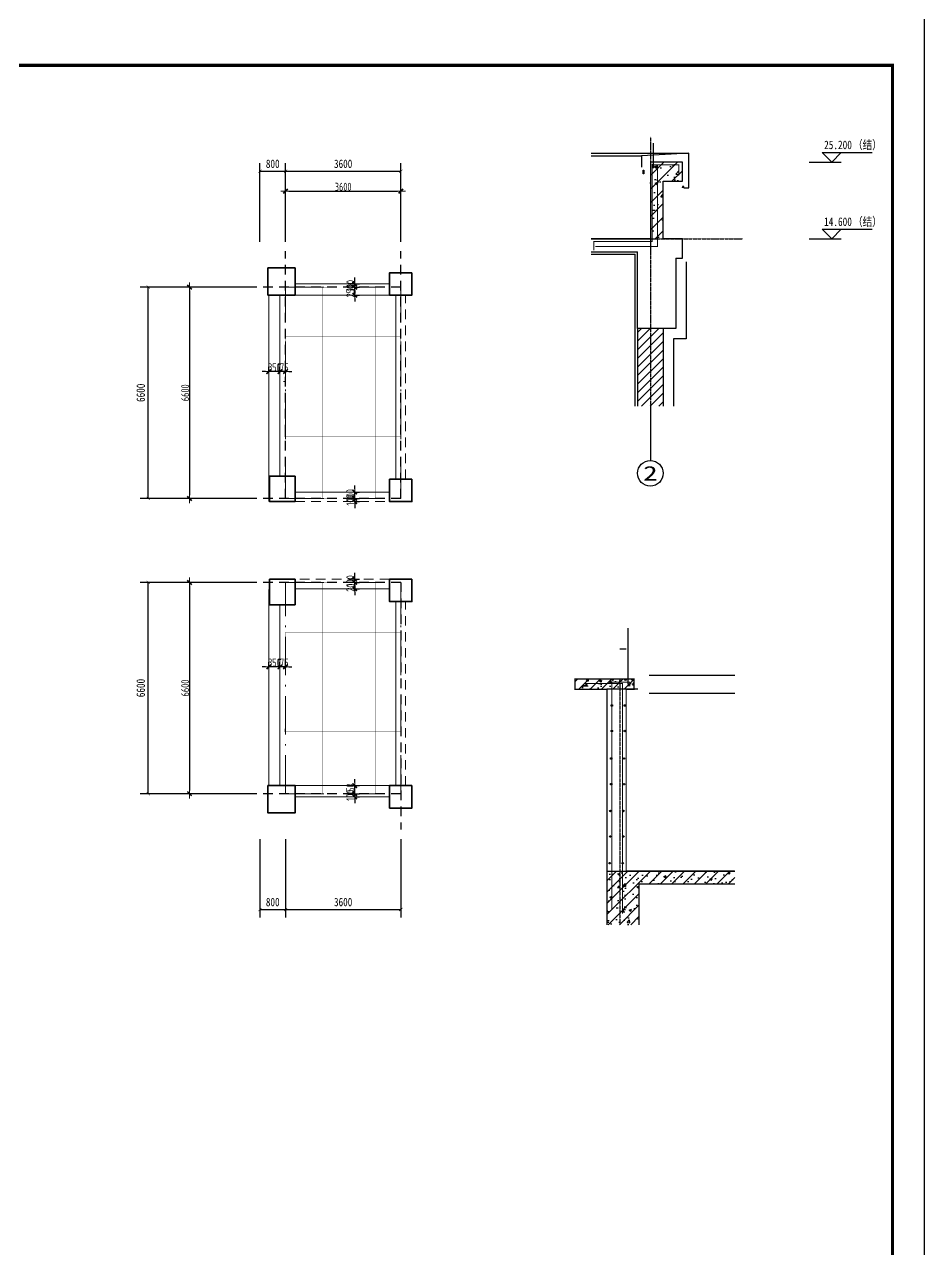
# Model space of a CAD drawing. Header units: millimetres. Extents: x 539196 to 807275, y 431843 to 1156631.
# Drawn here: x 634689 to 662803, y 476450 to 514718 of the extents above; entities that cross this region are included whole.
import ezdxf
from ezdxf.enums import TextEntityAlignment as Align

# ---------------------------------------------------------------- set-up
doc = ezdxf.new("R2010")
doc.units = ezdxf.units.MM
doc.header["$MEASUREMENT"] = 0
for name, pattern in [('DOTE', [2.42, 2, -0.2, 0.02, -0.2]), ('点划线', [1850, 1200, -300, 50, -300]), ('虚线', [500, 300, -200])]:
    doc.linetypes.add(name, pattern=pattern)
for name, color, linetype in [('AXIS', 3, 'Continuous'), ('AXIS_TEXT', 7, 'Continuous'), ('COLUMN', 6, 'Continuous'), ('DIM_ELEV', 3, 'Continuous'), ('DIM_LEAD', 3, 'Continuous'), ('DOTE', 1, 'DOTE'), ('LINE_LOOK(看线)', 215, 'Continuous'), ('lkx', 5, 'Continuous'), ('PUB_DIM', 3, 'Continuous'), ('PUB_HATCH(详图填充)', 251, 'Continuous'), ('PUB_TITLE', 4, 'Continuous'), ('WALL', 2, 'Continuous'), ('剖面填充', 9, 'Continuous'), ('大样粉刷线', 43, 'Continuous')]:
    doc.layers.add(name, color=color, linetype=linetype)
for name, color, linetype, lineweight in [('尺寸标注-梁', 3, 'Continuous', 18), ('板洞边线', 253, 'Continuous', 18), ('砼柱', 2, 'Continuous', 35), ('砼梁', 4, 'Continuous', 18), ('轴线', 9, '点划线', 18), ('轴线标注', 3, 'Continuous', 18)]:
    doc.layers.add(name, color=color, linetype=linetype, lineweight=lineweight)
doc.styles.add('-宋体', font='', dxfattribs={"width": 0.8})
doc.styles.add('COMPLEX', font='COMPLEX')
doc.styles.add('HT_T3', font='simhei.ttf', dxfattribs={"width": 0.8})
doc.styles.add('样式 1_yjk_yjk_yjk_yjk_yjk_yjk', font='yjkeng.shx', dxfattribs={"width": 0.7, "bigfont": 'yjkchn.shx'})
doc.styles.get('-宋体').set_extended_font_data('SimSun')
doc.dimstyles.new('_TCH_ARCH&&100', dxfattribs={"dimtxt": 262.869198, "dimasz": 100, "dimexe": 250, "dimexo": 300, "dimgap": 100, "dimtad": 1, "dimdec": 0, "dimzin": 0, "dimdsep": 46, "dimtxsty": 'HT_T3', "dimblk": 'ARCHTICK', "dimcen": 0.09, "dimclrt": 7, "dimazin": 2, "dimtfac": 1, "dimtdec": 0, "dimtix": 1, "dimtmove": 2, "dimatfit": 3, "dimfxl": 0, "dimtolj": 1, "dimtzin": 0, "dimarcsym": 0})
doc.dimstyles.new('盈建科结构_yjk_yjk_yjk_yjk_yjk_yjk', dxfattribs={"dimscale": 100, "dimtxt": 2.5, "dimasz": 1, "dimexe": 1.5, "dimexo": 0.625, "dimgap": 0.1, "dimtad": 1, "dimdec": 0, "dimrnd": 1, "dimzin": 0, "dimdsep": 46, "dimtxsty": '样式 1_yjk_yjk_yjk_yjk_yjk_yjk', "dimblk": '_yjkbk', "dimblk1": 'ARCHTICK', "dimblk2": 'ARCHTICK', "dimcen": 0.09, "dimadec": 0, "dimazin": 0, "dimtfac": 1, "dimtdec": 4, "dimtix": 1, "dimtmove": 2, "dimatfit": 3, "dimfxl": 0, "dimtolj": 1, "dimtzin": 0, "dimarcsym": 0})

# ---------------------------------------------------------------- blocks, each defined once
blk = doc.blocks.new('_yjkbk')
blk.add_line((-1, 0), (1.5, 0))
blk.add_lwpolyline([(-0.7, -0.7, 0.5, 0.5, 0), (0.7, 0.7, 0.5, 0.5, 0)], format="xyseb")
blk = doc.blocks.new('*D2623')
at = {"layer": 'Defpoints', "color": 0}
for p in [(645003, 506513), (645004, 506513), (645003, 506263)]:
    blk.add_point(p, dxfattribs=at)
at = {"layer": '尺寸标注-梁', "color": 0, "lineweight": -2}
for p, q in [((645004, 506613), (645004, 506713)), ((645003, 506513), (645154, 506513)), ((645004, 506263), (645004, 506513)), ((645003, 506263), (645154, 506263)), ((645004, 506163), (645004, 506063))]:
    blk.add_line(p, q, dxfattribs=at)
at = {"layer": '尺寸标注-梁', "color": 0, "lineweight": -2, "xscale": 100, "yscale": 100, "zscale": 100}
for p, rotation in [((645004, 506513), 270), ((645004, 506263), 90)]:
    blk.add_blockref('_yjkbk', p, dxfattribs=dict(at, rotation=rotation))
at = {"layer": '尺寸标注-梁', "color": 0, "insert": (644869, 506388), "char_height": 250, "attachment_point": 5, "rotation": 90, "style": '样式 1_yjk_yjk_yjk_yjk_yjk_yjk'}
blk.add_mtext('\\A1;250', dxfattribs=at)
blk = doc.blocks.new('_ARCHTICK')
at = {"color": 0, "linetype": 'ByBlock', "const_width": 0.15}
blk.add_lwpolyline([(-0.5, -0.5), (0.5, 0.5)], dxfattribs=at)
blk = doc.blocks.new('*D2624')
at = {"layer": 'Defpoints', "color": 0}
for p in [(645003, 506613), (645003, 506513), (645004, 506613)]:
    blk.add_point(p, dxfattribs=at)
at = {"layer": '尺寸标注-梁', "color": 0, "lineweight": -2}
for p, q in [((645004, 506713), (645004, 506813)), ((645003, 506613), (645154, 506613)), ((645003, 506513), (645154, 506513)), ((645004, 506513), (645004, 506613)), ((645004, 506413), (645004, 506313))]:
    blk.add_line(p, q, dxfattribs=at)
at = {"layer": '尺寸标注-梁', "color": 0, "lineweight": -2, "xscale": 100, "yscale": 100, "zscale": 100}
for p, rotation in [((645004, 506613), 270), ((645004, 506513), 90)]:
    blk.add_blockref('_yjkbk', p, dxfattribs=dict(at, rotation=rotation))
at = {"layer": '尺寸标注-梁', "color": 0, "insert": (644869, 506563), "char_height": 250, "attachment_point": 5, "rotation": 90, "style": '样式 1_yjk_yjk_yjk_yjk_yjk_yjk'}
blk.add_mtext('\\A1;100', dxfattribs=at)
blk = doc.blocks.new('*D2625')
at = {"layer": 'Defpoints', "color": 0}
for p in [(642668, 503874), (642668, 503873), (642843, 503873)]:
    blk.add_point(p, dxfattribs=at)
at = {"layer": '尺寸标注-梁', "color": 0, "lineweight": -2}
for p, q in [((642668, 503873), (642668, 504024)), ((642843, 503873), (642843, 504024)), ((642568, 503874), (642468, 503874)), ((642843, 503874), (642668, 503874)), ((642943, 503874), (643043, 503874))]:
    blk.add_line(p, q, dxfattribs=at)
at = {"layer": '尺寸标注-梁', "color": 0, "lineweight": -2, "xscale": 100, "yscale": 100, "zscale": 100}
blk.add_blockref('_yjkbk', (642668, 503874), dxfattribs=at)
at = {"layer": '尺寸标注-梁', "color": 0, "lineweight": -2, "xscale": 100, "yscale": 100, "zscale": 100, "rotation": 180}
blk.add_blockref('_yjkbk', (642843, 503874), dxfattribs=at)
at = {"layer": '尺寸标注-梁', "color": 0, "insert": (642755, 504009), "char_height": 250, "attachment_point": 5, "style": '样式 1_yjk_yjk_yjk_yjk_yjk_yjk'}
blk.add_mtext('\\A1;175', dxfattribs=at)
blk = doc.blocks.new('*D2626')
at = {"layer": 'Defpoints', "color": 0}
for p in [(642318, 503874), (642318, 503873), (642668, 503873)]:
    blk.add_point(p, dxfattribs=at)
at = {"layer": '尺寸标注-梁', "color": 0, "lineweight": -2}
for p, q in [((642318, 503873), (642318, 504024)), ((642668, 503873), (642668, 504024)), ((642218, 503874), (642118, 503874)), ((642668, 503874), (642318, 503874)), ((642768, 503874), (642868, 503874))]:
    blk.add_line(p, q, dxfattribs=at)
at = {"layer": '尺寸标注-梁', "color": 0, "lineweight": -2, "xscale": 100, "yscale": 100, "zscale": 100}
blk.add_blockref('_yjkbk', (642318, 503874), dxfattribs=at)
at = {"layer": '尺寸标注-梁', "color": 0, "lineweight": -2, "xscale": 100, "yscale": 100, "zscale": 100, "rotation": 180}
blk.add_blockref('_yjkbk', (642668, 503874), dxfattribs=at)
at = {"layer": '尺寸标注-梁', "color": 0, "insert": (642493, 504009), "char_height": 250, "attachment_point": 5, "style": '样式 1_yjk_yjk_yjk_yjk_yjk_yjk'}
blk.add_mtext('\\A1;350', dxfattribs=at)
blk = doc.blocks.new('*D2627')
at = {"layer": 'Defpoints', "color": 0}
for p in [(645003, 499913), (645003, 499813), (645004, 499913)]:
    blk.add_point(p, dxfattribs=at)
at = {"layer": '尺寸标注-梁', "color": 0, "lineweight": -2}
for p, q in [((645003, 499913), (645154, 499913)), ((645003, 499813), (645154, 499813)), ((645004, 500013), (645004, 500113)), ((645004, 499813), (645004, 499913)), ((645004, 499713), (645004, 499613))]:
    blk.add_line(p, q, dxfattribs=at)
at = {"layer": '尺寸标注-梁', "color": 0, "lineweight": -2, "xscale": 100, "yscale": 100, "zscale": 100}
for p, rotation in [((645004, 499913), 270), ((645004, 499813), 90)]:
    blk.add_blockref('_yjkbk', p, dxfattribs=dict(at, rotation=rotation))
at = {"layer": '尺寸标注-梁', "color": 0, "insert": (644869, 499863), "char_height": 250, "attachment_point": 5, "rotation": 90, "style": '样式 1_yjk_yjk_yjk_yjk_yjk_yjk'}
blk.add_mtext('\\A1;100', dxfattribs=at)
blk = doc.blocks.new('*D2628')
at = {"layer": 'Defpoints', "color": 0}
for p in [(645003, 500113), (645003, 499913), (645004, 500113)]:
    blk.add_point(p, dxfattribs=at)
at = {"layer": '尺寸标注-梁', "color": 0, "lineweight": -2}
for p, q in [((645004, 500213), (645004, 500313)), ((645003, 500113), (645154, 500113)), ((645003, 499913), (645154, 499913)), ((645004, 499913), (645004, 500113)), ((645004, 499813), (645004, 499713))]:
    blk.add_line(p, q, dxfattribs=at)
at = {"layer": '尺寸标注-梁', "color": 0, "lineweight": -2, "xscale": 100, "yscale": 100, "zscale": 100}
for p, rotation in [((645004, 500113), 270), ((645004, 499913), 90)]:
    blk.add_blockref('_yjkbk', p, dxfattribs=dict(at, rotation=rotation))
at = {"layer": '尺寸标注-梁', "color": 0, "insert": (644869, 500013), "char_height": 250, "attachment_point": 5, "rotation": 90, "style": '样式 1_yjk_yjk_yjk_yjk_yjk_yjk'}
blk.add_mtext('\\A1;200', dxfattribs=at)
blk = doc.blocks.new('*D2629')
at = {"layer": 'Defpoints', "color": 0}
for p in [(642668, 494651), (642668, 494650), (642843, 494650)]:
    blk.add_point(p, dxfattribs=at)
at = {"layer": '尺寸标注-梁', "color": 0, "lineweight": -2}
for p, q in [((642568, 494651), (642468, 494651)), ((642668, 494650), (642668, 494801)), ((642843, 494651), (642668, 494651)), ((642843, 494650), (642843, 494801)), ((642943, 494651), (643043, 494651))]:
    blk.add_line(p, q, dxfattribs=at)
at = {"layer": '尺寸标注-梁', "color": 0, "lineweight": -2, "xscale": 100, "yscale": 100, "zscale": 100}
blk.add_blockref('_yjkbk', (642668, 494651), dxfattribs=at)
at = {"layer": '尺寸标注-梁', "color": 0, "lineweight": -2, "xscale": 100, "yscale": 100, "zscale": 100, "rotation": 180}
blk.add_blockref('_yjkbk', (642843, 494651), dxfattribs=at)
at = {"layer": '尺寸标注-梁', "color": 0, "insert": (642755, 494786), "char_height": 250, "attachment_point": 5, "style": '样式 1_yjk_yjk_yjk_yjk_yjk_yjk'}
blk.add_mtext('\\A1;175', dxfattribs=at)
blk = doc.blocks.new('*D2630')
at = {"layer": 'Defpoints', "color": 0}
for p in [(642318, 494651), (642318, 494650), (642668, 494650)]:
    blk.add_point(p, dxfattribs=at)
at = {"layer": '尺寸标注-梁', "color": 0, "lineweight": -2}
for p, q in [((642218, 494651), (642118, 494651)), ((642318, 494650), (642318, 494801)), ((642668, 494651), (642318, 494651)), ((642668, 494650), (642668, 494801)), ((642768, 494651), (642868, 494651))]:
    blk.add_line(p, q, dxfattribs=at)
at = {"layer": '尺寸标注-梁', "color": 0, "lineweight": -2, "xscale": 100, "yscale": 100, "zscale": 100}
blk.add_blockref('_yjkbk', (642318, 494651), dxfattribs=at)
at = {"layer": '尺寸标注-梁', "color": 0, "lineweight": -2, "xscale": 100, "yscale": 100, "zscale": 100, "rotation": 180}
blk.add_blockref('_yjkbk', (642668, 494651), dxfattribs=at)
at = {"layer": '尺寸标注-梁', "color": 0, "insert": (642493, 494786), "char_height": 250, "attachment_point": 5, "style": '样式 1_yjk_yjk_yjk_yjk_yjk_yjk'}
blk.add_mtext('\\A1;350', dxfattribs=at)
blk = doc.blocks.new('*D2631')
at = {"layer": 'Defpoints', "color": 0}
for p in [(645003, 497290), (645004, 497290), (645003, 497090)]:
    blk.add_point(p, dxfattribs=at)
at = {"layer": '尺寸标注-梁', "color": 0, "lineweight": -2}
for p, q in [((645004, 497390), (645004, 497490)), ((645003, 497290), (645154, 497290)), ((645004, 497090), (645004, 497290)), ((645003, 497090), (645154, 497090)), ((645004, 496990), (645004, 496890))]:
    blk.add_line(p, q, dxfattribs=at)
at = {"layer": '尺寸标注-梁', "color": 0, "lineweight": -2, "xscale": 100, "yscale": 100, "zscale": 100}
for p, rotation in [((645004, 497290), 270), ((645004, 497090), 90)]:
    blk.add_blockref('_yjkbk', p, dxfattribs=dict(at, rotation=rotation))
at = {"layer": '尺寸标注-梁', "color": 0, "insert": (644869, 497190), "char_height": 250, "attachment_point": 5, "rotation": 90, "style": '样式 1_yjk_yjk_yjk_yjk_yjk_yjk'}
blk.add_mtext('\\A1;200', dxfattribs=at)
blk = doc.blocks.new('*D2632')
at = {"layer": 'Defpoints', "color": 0}
for p in [(645003, 497390), (645003, 497290), (645004, 497390)]:
    blk.add_point(p, dxfattribs=at)
at = {"layer": '尺寸标注-梁', "color": 0, "lineweight": -2}
for p, q in [((645004, 497490), (645004, 497590)), ((645003, 497390), (645154, 497390)), ((645003, 497290), (645154, 497290)), ((645004, 497290), (645004, 497390)), ((645004, 497190), (645004, 497090))]:
    blk.add_line(p, q, dxfattribs=at)
at = {"layer": '尺寸标注-梁', "color": 0, "lineweight": -2, "xscale": 100, "yscale": 100, "zscale": 100}
for p, rotation in [((645004, 497390), 270), ((645004, 497290), 90)]:
    blk.add_blockref('_yjkbk', p, dxfattribs=dict(at, rotation=rotation))
at = {"layer": '尺寸标注-梁', "color": 0, "insert": (644869, 497340), "char_height": 250, "attachment_point": 5, "rotation": 90, "style": '样式 1_yjk_yjk_yjk_yjk_yjk_yjk'}
blk.add_mtext('\\A1;100', dxfattribs=at)
blk = doc.blocks.new('*D2633')
at = {"layer": 'Defpoints', "color": 0}
for p in [(645003, 490690), (645004, 490690), (645003, 490590)]:
    blk.add_point(p, dxfattribs=at)
at = {"layer": '尺寸标注-梁', "color": 0, "lineweight": -2}
for p, q in [((645003, 490690), (645154, 490690)), ((645004, 490790), (645004, 490890)), ((645004, 490590), (645004, 490690)), ((645003, 490590), (645154, 490590)), ((645004, 490490), (645004, 490390))]:
    blk.add_line(p, q, dxfattribs=at)
at = {"layer": '尺寸标注-梁', "color": 0, "lineweight": -2, "xscale": 100, "yscale": 100, "zscale": 100}
for p, rotation in [((645004, 490690), 270), ((645004, 490590), 90)]:
    blk.add_blockref('_yjkbk', p, dxfattribs=dict(at, rotation=rotation))
at = {"layer": '尺寸标注-梁', "color": 0, "insert": (644869, 490640), "char_height": 250, "attachment_point": 5, "rotation": 90, "style": '样式 1_yjk_yjk_yjk_yjk_yjk_yjk'}
blk.add_mtext('\\A1;100', dxfattribs=at)
blk = doc.blocks.new('*D2634')
at = {"layer": 'Defpoints', "color": 0}
for p in [(645003, 490940), (645003, 490690), (645004, 490940)]:
    blk.add_point(p, dxfattribs=at)
at = {"layer": '尺寸标注-梁', "color": 0, "lineweight": -2}
for p, q in [((645004, 491040), (645004, 491140)), ((645003, 490940), (645154, 490940)), ((645003, 490690), (645154, 490690)), ((645004, 490690), (645004, 490940)), ((645004, 490590), (645004, 490490))]:
    blk.add_line(p, q, dxfattribs=at)
at = {"layer": '尺寸标注-梁', "color": 0, "lineweight": -2, "xscale": 100, "yscale": 100, "zscale": 100}
for p, rotation in [((645004, 490940), 270), ((645004, 490690), 90)]:
    blk.add_blockref('_yjkbk', p, dxfattribs=dict(at, rotation=rotation))
at = {"layer": '尺寸标注-梁', "color": 0, "insert": (644869, 490815), "char_height": 250, "attachment_point": 5, "rotation": 90, "style": '样式 1_yjk_yjk_yjk_yjk_yjk_yjk'}
blk.add_mtext('\\A1;250', dxfattribs=at)
blk = doc.blocks.new('*D2635')
at = {"layer": 'Defpoints', "color": 0}
for p in [(646443, 509513), (642843, 506513), (646443, 506513)]:
    blk.add_point(p, dxfattribs=at)
at = {"layer": '轴线标注', "color": 0, "lineweight": -2}
for p, q in [((642843, 508713), (642843, 509663)), ((642943, 509513), (646343, 509513)), ((646443, 508713), (646443, 509663))]:
    blk.add_line(p, q, dxfattribs=at)
at = {"layer": '轴线标注', "color": 0, "lineweight": -2, "xscale": 100, "yscale": 100, "zscale": 100, "rotation": 180}
blk.add_blockref('_yjkbk', (642843, 509513), dxfattribs=at)
at = {"layer": '轴线标注', "color": 0, "lineweight": -2, "xscale": 100, "yscale": 100, "zscale": 100}
blk.add_blockref('_yjkbk', (646443, 509513), dxfattribs=at)
at = {"layer": '轴线标注', "color": 0, "insert": (644643, 509648), "char_height": 250, "attachment_point": 5, "style": '样式 1_yjk_yjk_yjk_yjk_yjk_yjk'}
blk.add_mtext('\\A1;3600', dxfattribs=at)
blk = doc.blocks.new('*D2636')
at = {"layer": 'Defpoints', "color": 0}
for p in [(642843, 506513), (639843, 499913), (642843, 499913)]:
    blk.add_point(p, dxfattribs=at)
at = {"layer": '轴线标注', "color": 0, "lineweight": -2}
for p, q in [((640643, 506513), (639693, 506513)), ((639843, 506413), (639843, 500013)), ((640643, 499913), (639693, 499913))]:
    blk.add_line(p, q, dxfattribs=at)
at = {"layer": '轴线标注', "color": 0, "lineweight": -2, "xscale": 100, "yscale": 100, "zscale": 100}
for p, rotation in [((639843, 506513), 90), ((639843, 499913), 270)]:
    blk.add_blockref('_yjkbk', p, dxfattribs=dict(at, rotation=rotation))
at = {"layer": '轴线标注', "color": 0, "insert": (639708, 503213), "char_height": 250, "attachment_point": 5, "rotation": 90, "style": '样式 1_yjk_yjk_yjk_yjk_yjk_yjk'}
blk.add_mtext('\\A1;6600', dxfattribs=at)
blk = doc.blocks.new('*D2637')
at = {"layer": 'Defpoints', "color": 0}
for p in [(642843, 497290), (639843, 490690), (642843, 490690)]:
    blk.add_point(p, dxfattribs=at)
at = {"layer": '轴线标注', "color": 0, "lineweight": -2}
for p, q in [((640643, 497290), (639693, 497290)), ((639843, 497190), (639843, 490790)), ((640643, 490690), (639693, 490690))]:
    blk.add_line(p, q, dxfattribs=at)
at = {"layer": '轴线标注', "color": 0, "lineweight": -2, "xscale": 100, "yscale": 100, "zscale": 100}
for p, rotation in [((639843, 497290), 90), ((639843, 490690), 270)]:
    blk.add_blockref('_yjkbk', p, dxfattribs=dict(at, rotation=rotation))
at = {"layer": '轴线标注', "color": 0, "insert": (639708, 493990), "char_height": 250, "attachment_point": 5, "rotation": 90, "style": '样式 1_yjk_yjk_yjk_yjk_yjk_yjk'}
blk.add_mtext('\\A1;6600', dxfattribs=at)
blk = doc.blocks.new('*D2638')
at = {"layer": 'AXIS', "color": 0, "lineweight": -2}
for p, q in [((642043, 489270), (642043, 486820)), ((642843, 489270), (642843, 486820)), ((642043, 487070), (642843, 487070))]:
    blk.add_line(p, q, dxfattribs=at)
at = {"layer": 'Defpoints', "color": 0}
for p in [(642043, 489570), (642843, 489570), (642843, 487070)]:
    blk.add_point(p, dxfattribs=at)
at = {"layer": 'AXIS', "color": 0, "lineweight": -2, "xscale": 100, "yscale": 100, "zscale": 100, "rotation": 180}
blk.add_blockref('_ARCHTICK', (642043, 487070), dxfattribs=at)
at = {"layer": 'AXIS', "color": 0, "lineweight": -2, "xscale": 100, "yscale": 100, "zscale": 100}
blk.add_blockref('_ARCHTICK', (642843, 487070), dxfattribs=at)
at = {"layer": 'AXIS', "color": 7, "insert": (642443, 487303), "char_height": 262.9, "attachment_point": 5, "style": 'HT_T3'}
blk.add_mtext('\\A1;800', dxfattribs=at)
blk = doc.blocks.new('*D2639')
at = {"layer": 'AXIS', "color": 0, "lineweight": -2}
for p, q in [((642843, 489270), (642843, 486820)), ((646443, 489270), (646443, 486820)), ((642843, 487070), (646443, 487070))]:
    blk.add_line(p, q, dxfattribs=at)
at = {"layer": 'Defpoints', "color": 0}
for p in [(642843, 489570), (646443, 489570), (646443, 487070)]:
    blk.add_point(p, dxfattribs=at)
at = {"layer": 'AXIS', "color": 0, "lineweight": -2, "xscale": 100, "yscale": 100, "zscale": 100, "rotation": 180}
blk.add_blockref('_ARCHTICK', (642843, 487070), dxfattribs=at)
at = {"layer": 'AXIS', "color": 0, "lineweight": -2, "xscale": 100, "yscale": 100, "zscale": 100}
blk.add_blockref('_ARCHTICK', (646443, 487070), dxfattribs=at)
at = {"layer": 'AXIS', "color": 7, "insert": (644643, 487303), "char_height": 262.9, "attachment_point": 5, "style": 'HT_T3'}
blk.add_mtext('\\A1;3600', dxfattribs=at)
blk = doc.blocks.new('*D2640')
at = {"layer": 'Defpoints', "color": 0}
for p in [(638554, 497290), (641945, 497290), (641945, 490690)]:
    blk.add_point(p, dxfattribs=at)
at = {"layer": 'PUB_DIM', "color": 0, "lineweight": -2}
for p, q in [((641645, 497290), (638304, 497290)), ((638554, 490690), (638554, 497290)), ((641645, 490690), (638304, 490690))]:
    blk.add_line(p, q, dxfattribs=at)
at = {"layer": 'PUB_DIM', "color": 0, "lineweight": -2, "xscale": 100, "yscale": 100, "zscale": 100}
for p, rotation in [((638554, 497290), 90), ((638554, 490690), 270)]:
    blk.add_blockref('_ARCHTICK', p, dxfattribs=dict(at, rotation=rotation))
at = {"layer": 'PUB_DIM', "color": 7, "insert": (638321, 493990), "char_height": 262.9, "attachment_point": 5, "rotation": 90, "style": 'HT_T3'}
blk.add_mtext('\\A1;6600', dxfattribs=at)
blk = doc.blocks.new('*D2641')
at = {"layer": 'Defpoints', "color": 0}
for p in [(638554, 506513), (641945, 506513), (641945, 499913)]:
    blk.add_point(p, dxfattribs=at)
at = {"layer": 'PUB_DIM', "color": 0, "lineweight": -2}
for p, q in [((641645, 506513), (638304, 506513)), ((638554, 499913), (638554, 506513)), ((641645, 499913), (638304, 499913))]:
    blk.add_line(p, q, dxfattribs=at)
at = {"layer": 'PUB_DIM', "color": 0, "lineweight": -2, "xscale": 100, "yscale": 100, "zscale": 100}
for p, rotation in [((638554, 506513), 90), ((638554, 499913), 270)]:
    blk.add_blockref('_ARCHTICK', p, dxfattribs=dict(at, rotation=rotation))
at = {"layer": 'PUB_DIM', "color": 7, "insert": (638321, 503213), "char_height": 262.9, "attachment_point": 5, "rotation": 90, "style": 'HT_T3'}
blk.add_mtext('\\A1;6600', dxfattribs=at)
blk = doc.blocks.new('*D2642')
at = {"layer": 'AXIS', "color": 0, "lineweight": -2}
for p, q in [((642043, 507933), (642043, 510383)), ((642043, 510133), (642843, 510133)), ((642843, 507933), (642843, 510383))]:
    blk.add_line(p, q, dxfattribs=at)
at = {"layer": 'Defpoints', "color": 0}
for p in [(642843, 510133), (642043, 507633), (642843, 507633)]:
    blk.add_point(p, dxfattribs=at)
at = {"layer": 'AXIS', "color": 0, "lineweight": -2, "xscale": 100, "yscale": 100, "zscale": 100, "rotation": 180}
blk.add_blockref('_ARCHTICK', (642043, 510133), dxfattribs=at)
at = {"layer": 'AXIS', "color": 0, "lineweight": -2, "xscale": 100, "yscale": 100, "zscale": 100}
blk.add_blockref('_ARCHTICK', (642843, 510133), dxfattribs=at)
at = {"layer": 'AXIS', "color": 7, "insert": (642443, 510366), "char_height": 262.9, "attachment_point": 5, "style": 'HT_T3'}
blk.add_mtext('\\A1;800', dxfattribs=at)
blk = doc.blocks.new('*D2643')
at = {"layer": 'AXIS', "color": 0, "lineweight": -2}
for p, q in [((642843, 507933), (642843, 510383)), ((642843, 510133), (646443, 510133)), ((646443, 507933), (646443, 510383))]:
    blk.add_line(p, q, dxfattribs=at)
at = {"layer": 'Defpoints', "color": 0}
for p in [(646443, 510133), (642843, 507633), (646443, 507633)]:
    blk.add_point(p, dxfattribs=at)
at = {"layer": 'AXIS', "color": 0, "lineweight": -2, "xscale": 100, "yscale": 100, "zscale": 100, "rotation": 180}
blk.add_blockref('_ARCHTICK', (642843, 510133), dxfattribs=at)
at = {"layer": 'AXIS', "color": 0, "lineweight": -2, "xscale": 100, "yscale": 100, "zscale": 100}
blk.add_blockref('_ARCHTICK', (646443, 510133), dxfattribs=at)
at = {"layer": 'AXIS', "color": 7, "insert": (644643, 510366), "char_height": 262.9, "attachment_point": 5, "style": 'HT_T3'}
blk.add_mtext('\\A1;3600', dxfattribs=at)
blk = doc.blocks.new('387354345354')
h = blk.add_hatch()
h.set_pattern_fill('钢筋混凝土', color=256, scale=25)
h.set_pattern_definition([(45, (-999282.445, -241356.83), (-44.194174, 44.194174), []), (50, (-999282.45, -241356.83), (179.315046, -15.688034), [18.75, -206.25]), (355, (-999282.45, -241356.83), (-34.687833, 188.048033), [15, -165]), (100.4514, (-999267.5, -241358.14), (144.627345, 172.359886), [15.935047, -175.285528]), (46.1842, (-999282.45, -241306.83), (266.81026, -41.379754), [28.125, -309.375]), (96.6356, (-999260.2, -241310.28), (233.665676, 243.52947), [23.90257, -262.92825]), (351.1842, (-999282.45, -241306.83), (233.665486, 243.52965), [22.5, -247.5]), (21, (-999257.45, -241319.33), (149.226763, -100.654723), [18.75, -206.25]), (326, (-999257.45, -241319.33), (60.828833, 181.28751), [15, -165]), (71.4514, (-999245.01, -241327.72), (210.055657, 80.632624), [15.935047, -175.285528]), (37.5, (-999282.445, -241356.83), (3.039964, 83.2234635), [0, -163, 0, -167.5, 0, -165.625]), (7.5, (-999282.445, -241356.83), (65.767384, 98.602928), [0, -95.5, 0, -159.25, 0, -63.125]), (327.5, (-999338.195, -241356.83), (133.455609, -5.638718), [0, -62.5, 0, -195, 0, -258.75]), (317.5, (-999363.2, -241356.83), (145.796542, 25.026246), [0, -81.25, 0, -129.5, 0, -183.75])])
h.paths.add_polyline_path([(-60, 1240), (-60, 1320), (-170, 1320), (-170, 1240)])
h.paths.add_polyline_path([(-170, 1240), (-170, 1320), (-360, 1320), (-520, 1320), (-520, 1240), (-270, 1240)])
h = blk.add_hatch()
h.set_pattern_fill('钢筋混凝土', color=256, scale=25)
h.set_pattern_definition([(45, (-999282.445, -241656.83), (-44.194174, 44.194174), []), (50, (-999282.45, -241656.83), (179.315046, -15.688034), [18.75, -206.25]), (355, (-999282.45, -241656.83), (-34.687833, 188.048033), [15, -165]), (100.4514, (-999267.5, -241658.14), (144.627345, 172.359886), [15.935047, -175.285528]), (46.1842, (-999282.45, -241606.83), (266.81026, -41.379754), [28.125, -309.375]), (96.6356, (-999260.2, -241610.28), (233.665676, 243.52947), [23.90257, -262.92825]), (351.1842, (-999282.45, -241606.83), (233.665486, 243.52965), [22.5, -247.5]), (21, (-999257.45, -241619.33), (149.226763, -100.654723), [18.75, -206.25]), (326, (-999257.45, -241619.33), (60.828833, 181.28751), [15, -165]), (71.4514, (-999245.01, -241627.72), (210.055657, 80.632624), [15.935047, -175.285528]), (37.5, (-999282.445, -241656.83), (3.039964, 83.2234635), [0, -163, 0, -167.5, 0, -165.625]), (7.5, (-999282.445, -241656.83), (65.767384, 98.602928), [0, -95.5, 0, -159.25, 0, -63.125]), (327.5, (-999338.195, -241656.83), (133.455609, -5.638718), [0, -62.5, 0, -195, 0, -258.75]), (317.5, (-999363.2, -241656.83), (145.796542, 25.026246), [0, -81.25, 0, -129.5, 0, -183.75])])
h.paths.add_polyline_path([(-30, 140), (-30, 220)])
h.paths.add_polyline_path([(-170, 140), (-170, 220)])
h.paths.add_polyline_path([(-170, -600.3), (-20, -600.3), (-20, -280), (727.8, -280), (727.8, -208.5), (675.3, -189.4), (728.8, -180), (-170, -180)])
h.paths.add_polyline_path([(-270, -600.3), (-170, -600.3), (-170, -180), (-270, -180)])
blk.add_line((-170, 1556.2), (-120, 1556.2))
for points in [[(60, 1350), (727.8, 1350)], [(-30, 1240), (-270, 1240)], [(60, 1210), (727.8, 1210)], [(-270, -180), (727.8, -180)], [(-20, -280), (-20, -600.3)], [(-20, -280), (727.8, -280)]]:
    blk.add_lwpolyline(points)
for points, const_width in [([(-270, 1320), (-520, 1320), (-520, 1240), (-270, 1240)], 10), ([(-450.3, 1284.6), (-148.5, 1284.6), (-148.5, -512.6)], 8), ([(-450.3, 1284.6), (-450.3, 1262.9), (-416.4, 1262.9)], 8), ([(-360, 1320), (-360, 1320), (-60, 1320), (-60, 1240), (-120, 1240), (-120, -180), (727.8, -180)], 10), ([(-270, 1240), (-270, 220), (-270, 220), (-270, 140), (-270, 140), (-270, -600.3)], 10), ([(-90.8, 1294), (-231.3, 1294), (-231.3, -482.3)], 8), ([(-90.8, 1294), (-90.8, 1267.2), (-112.4, 1267.2)], 8), ([(727.8, -280), (-20, -280), (-20, -600.3)], 10), ([(-20, -600.3), (-20, -280), (727.8, -280)], 10)]:
    blk.add_lwpolyline(points, dxfattribs=dict(const_width=const_width))
for centre, radius in [((-431, 1273.1), 4.71), ((-226.2, 1315.2), 6), ((-125, 1315.2), 6), ((-102.5, 1279.8), 3.4), ((-231.8, 1113), 6), ((-130.6, 1113), 6), ((-231.8, 913), 6), ((-130.6, 913), 6), ((-237.5, 698.7), 6), ((-136.4, 698.7), 6), ((-237.5, 498.7), 6), ((-136.4, 498.7), 6), ((-243, 289.7), 6), ((-141.9, 289.7), 6), ((-243, 89.7), 6), ((-141.9, 89.7), 6), ((-248.7, -118.7), 6), ((-147.6, -118.7), 6)]:
    blk.add_circle(centre, radius)
at = {"layer": 'DIM_LEAD'}
blk.add_line((-103.8, 1283), (-103.8, 1716.8), dxfattribs=at)
at = {"layer": 'DOTE'}
blk.add_lwpolyline([(-170, 1320), (-170, -600.3)], dxfattribs=at)
blk = doc.blocks.new('_AXISO')
blk.add_circle((0, 0), 0.5)
at = {"layer": 'AXIS_TEXT', "style": 'COMPLEX', "width": 1.041667}
blk.add_attdef('A', text='', height=0.56, dxfattribs=at).set_placement((-0.25, -0.28), (0.25, -0.28), align=Align.FIT)
blk = doc.blocks.new('xt2')
at = {"layer": 'PUB_HATCH(详图填充)'}
h = blk.add_hatch(dxfattribs=at)
h.set_pattern_fill('钢筋混凝土', color=256, scale=30, style=0)
h.set_pattern_definition([(45, (474559.23, -471335.996), (-53.033009, 53.033009), []), (50, (474559.23, -471336), (215.178055, -18.82564), [22.5, -247.5]), (355, (474559.23, -471336), (-41.6254, 225.65764), [18, -198]), (100.4514, (474577.17, -471337.56), (173.55281, 206.83186), [19.12206, -210.34263]), (46.1842, (474559.23, -471276), (320.17231, -49.6557), [33.75, -371.25]), (96.6356, (474585.9, -471280.13), (280.3988, 292.23536), [28.6831, -315.5139]), (351.1842, (474559.23, -471276), (280.39858, 292.23558), [27, -297]), (21, (474589.23, -471291), (179.072116, -120.78567), [22.5, -247.5]), (326, (474589.23, -471291), (72.9946, 217.54501), [18, -198]), (71.4514, (474604.16, -471301.06), (252.06679, 96.75915), [19.12206, -210.34263]), (37.5, (474559.23, -471335.996), (3.647957, 99.868156), [0, -195.6, 0, -201, 0, -198.75]), (7.5, (474559.23, -471336), (78.92086, 118.323514), [0, -114.6, 0, -191.1, 0, -75.75]), (327.5, (474492.33, -471335.996), (160.146731, -6.766462), [0, -75, 0, -234, 0, -310.5]), (317.5, (474462.33, -471336), (174.95585, 30.031495), [0, -97.5, 0, -155.4, 0, -220.5])])
h.paths.add_polyline_path([(131811.2, -639487.5), (131961.2, -639487.5), (131961.2, -639337.5), (131811.2, -639337.5), (131711.2, -639337.5), (131711.2, -639937.5), (131811.2, -639937.5)])
h = blk.add_hatch(dxfattribs=at)
h.set_pattern_fill('ANSI31', color=256, scale=30, style=0)
h.set_pattern_definition([(45, (242791.234, -532302.495), (-33.67596, 33.67596), [])])
h.paths.add_polyline_path([(131711.2, -640637.5), (131611.2, -640637.5), (131611.2, -641243), (131711.2, -641243)])
h.paths.add_polyline_path([(131811.2, -640637.5), (131711.2, -640637.5), (131711.2, -641243), (131811.2, -641243)])
at = {"layer": '剖面填充'}
h = blk.add_hatch(color=256, dxfattribs=at)
h.paths.add_polyline_path([(131656.9, -639417.2), (131661.2, -639417.2), (131661.2, -639428.7), (131656.9, -639428.6)])
h.paths.add_polyline_path([(131655.7, -639400.3), (131661.2, -639400.3), (131661.2, -639417.2), (131655.7, -639417.2)])
at = {"layer": 'AXIS'}
blk.add_line((131711.2, -641243), (131711.2, -641668), dxfattribs=at)
at = {"layer": 'COLUMN'}
for points in [[(131811.2, -639337.5), (131711.2, -639337.5), (131711.2, -639937.5)], [(131811.2, -639487.5), (131961.2, -639487.5), (131961.2, -639337.5), (131811.2, -639337.5)], [(131811.2, -639937.5), (131811.2, -639487.5)], [(131248.7, -639937.5), (131711.2, -639937.5)], [(131248.7, -639937.5), (131711.2, -639937.5)], [(131711.2, -639937.5), (131248.7, -639937.5)], [(131711.2, -639937.5), (131248.7, -639937.5)], [(131711.2, -639937.5), (131248.7, -639937.5)], [(131911.2, -640087.5), (131961.2, -640087.5), (131961.2, -639937.5), (131811.2, -639937.5)], [(131248.7, -640037.5), (131611.2, -640037.5)], [(131911.2, -640087.5), (131911.2, -640637.5), (131611.2, -640637.5), (131611.2, -640037.5)]]:
    blk.add_lwpolyline(points, dxfattribs=at)
at = {"layer": 'COLUMN', "elevation": 32813}
blk.add_lwpolyline([(131248.7, -639937.5), (131711.2, -639937.5)], dxfattribs=at)
at = {"layer": 'COLUMN'}
blk.add_lwpolyline([(132161.2, -639937.5), (132161.2, -639937.5)], close=True, dxfattribs=at)
at = {"layer": 'DIM_ELEV'}
for p, q in [((132952.2, -639337.5), (133202.2, -639337.5)), ((133127.2, -639337.5), (133052.2, -639262.5)), ((133052.2, -639262.5), (133443.4, -639262.5)), ((133127.2, -639337.5), (133202.2, -639262.5)), ((133127.2, -639937.5), (133052.2, -639862.5)), ((133052.2, -639862.5), (133443.4, -639862.5)), ((133127.2, -639937.5), (133202.2, -639862.5)), ((132952.2, -639937.5), (133202.2, -639937.5))]:
    blk.add_line(p, q, dxfattribs=at)
at = {"layer": 'DIM_LEAD'}
blk.add_line((131735.3, -639376.8), (131735.3, -639190), dxfattribs=at)
at = {"layer": 'DOTE', "linetype": 'DOTE'}
for p, q in [((131711.2, -639139.5), (131711.2, -641243)), ((131248.7, -639937.5), (132432.2, -639937.5))]:
    blk.add_line(p, q, dxfattribs=at)
at = {"layer": 'LINE_LOOK(看线)'}
for p, q in [((131248.7, -639267.5), (132011.2, -639267.5)), ((131248.7, -639287.5), (131641.2, -639287.5))]:
    blk.add_line(p, q, dxfattribs=at)
at = {"layer": 'lkx', "const_width": 8}
for points in [[(131934.5, -639425.9), (131934.5, -639359), (131725.8, -639359), (131725.8, -639957.1), (131270.5, -639957.1), (131270.5, -640026.9)], [(131282.6, -639997.9), (131766.5, -639997.9), (131766.5, -639368.5), (131741.4, -639368.5)]]:
    blk.add_lwpolyline(points, dxfattribs=at)
at = {"layer": 'lkx'}
for centre, radius in [((131735.4, -639378), 5.39), ((131757.8, -639378.9), 6.46)]:
    blk.add_circle(centre, radius, dxfattribs=at)
at = {"layer": 'WALL'}
for p, q in [((131611.2, -640637.5), (131611.2, -641243)), ((131811.2, -640637.5), (131811.2, -641243))]:
    blk.add_line(p, q, dxfattribs=at)
at = {"layer": '剖面填充'}
blk.add_lwpolyline([(131655.7, -639400.3), (131661.2, -639400.3), (131661.2, -639428.7), (131655.7, -639428.6), (131655.7, -639400.3)], dxfattribs=at)
at = {"layer": '大样粉刷线'}
blk.add_line((131891.2, -640717.5), (131891.2, -641243), dxfattribs=at)
for points in [[(131971.2, -639537.5), (132011.2, -639537.5), (132011.2, -639267.5), (131641.2, -639287.5), (131641.2, -639337.5)], [(131641.2, -639337.5), (131641.2, -639337.5), (131641.2, -639377)], [(131971.2, -639537.5), (131971.2, -639527.5), (131961.2, -639527.5), (131960.3, -639537.5)], [(131248.7, -640057.5), (131591.2, -640057.5)], [(131591.2, -641243), (131591.2, -640057.5)], [(131991.2, -640117.5), (131991.2, -640717.5), (131891.2, -640717.5)]]:
    blk.add_lwpolyline(points, dxfattribs=at)
at = {"layer": 'AXIS'}
ref = blk.add_blockref('_AXISO', (131711.2, -641768), dxfattribs=dict(at, xscale=200, yscale=200, zscale=200))
ref.add_attrib('A', '2', dxfattribs={"layer": 'AXIS_TEXT', "height": 113.1, "style": '-宋体', "width": 1.757813}).set_placement((131654.7, -641824.6), (131767.8, -641824.6), align=Align.FIT)
at = {"layer": 'DIM_ELEV', "color": 7, "style": '-宋体', "width": 0.8}
for s, p in [('（结）', (133294.7, -639236.2)), ('25.200', (133067.9, -639236.2)), ('14.600', (133067.9, -639836.2)), ('（结）', (133294.7, -639836.2))]:
    blk.add_text(s, height=66.46, dxfattribs=at).set_placement(p)

msp = doc.modelspace()

# ---------------------------------------------------------------- linework, layer by layer
at = {"color": 1, "const_width": 10}
for points in [[(644240.1, 506513.2), (644007, 506513.2), (644007, 499913.2), (644225.3, 499913.2)], [(645475.8, 506513.2), (645661.7, 506513.2), (645661.7, 499913.2), (645468.8, 499913.2)], [(642842.8, 504715.8), (642842.8, 504960.2), (646442.8, 504960.2), (646442.8, 504822.2)], [(642823.4, 501943.6), (642823.4, 501841.8), (646442.8, 501841.8), (646442.8, 501939)], [(644240.1, 497290), (644007, 497290), (644007, 490690), (644225.3, 490690)], [(645475.8, 497290), (645661.7, 497290), (645661.7, 490690), (645468.8, 490690)], [(642842.8, 495492.6), (642842.8, 495737), (646442.8, 495737), (646442.8, 495599)], [(642823.4, 492720.4), (642823.4, 492618.7), (646442.8, 492618.7), (646442.8, 492715.8)]]:
    msp.add_lwpolyline(points, dxfattribs=at)
msp.add_lwpolyline([(642791.2, 503571.4), (642791.2, 503551.4), (642791.2, 503551.4)])
at = {"layer": 'DOTE', "color": 1, "linetype": '虚线'}
for p, q in [((642842.8, 499913.2), (642842.8, 507633.2)), ((642842.8, 499913.2), (642842.8, 507633.2)), ((646442.8, 499913.2), (646442.8, 507633.2)), ((646442.8, 506513.2), (641242.8, 506513.2)), ((646442.8, 506513.2), (641242.8, 506513.2)), ((646442.8, 506513.2), (641242.8, 506513.2)), ((646442.8, 506513.2), (641242.8, 506513.2)), ((646442.8, 499913.2), (640942.8, 499913.2)), ((646442.8, 497290), (640942.8, 497290)), ((646442.8, 497290), (640942.8, 497290)), ((646442.8, 497290), (646442.8, 489570)), ((646442.8, 490690), (641242.8, 490690)), ((646442.8, 490690), (641242.8, 490690)), ((646442.8, 490690), (641242.8, 490690)), ((646442.8, 490690), (641242.8, 490690))]:
    msp.add_line(p, q, dxfattribs=at)
at = {"layer": 'PUB_TITLE'}
msp.add_lwpolyline([(603402.6, 431843), (662802.6, 431843), (662802.6, 515943), (603402.6, 515943)], close=True, dxfattribs=at)
at = {"layer": 'PUB_TITLE', "const_width": 100}
msp.add_lwpolyline([(604402.6, 432843), (661802.6, 432843), (661802.6, 513443), (604402.6, 513443)], close=True, dxfattribs=at)
at = {"layer": '板洞边线'}
for p, q in [((642726, 500613.2), (642667.8, 500613.2)), ((643142.8, 496590), (643142.8, 497090)), ((646092.8, 497090), (646092.8, 497047.1)), ((642667.8, 496590), (643142.8, 496590))]:
    msp.add_line(p, q, dxfattribs=at)
at = {"layer": '砼柱'}
for points in [[(643142.8, 507113.2), (642292.8, 507113.2), (642292.8, 506263.2), (643142.8, 506263.2)], [(646792.8, 506963.2), (646092.8, 506963.2), (646092.8, 506263.2), (646792.8, 506263.2)], [(643142.8, 500613.2), (642342.8, 500613.2), (642342.8, 499813.2), (643142.8, 499813.2)], [(646792.8, 500513.2), (646092.8, 500513.2), (646092.8, 499813.2), (646792.8, 499813.2)], [(643142.8, 497390), (642342.8, 497390), (642342.8, 496590), (643142.8, 496590)], [(646792.8, 497390), (646092.8, 497390), (646092.8, 496690), (646792.8, 496690)], [(643142.8, 490940), (642292.8, 490940), (642292.8, 490090), (643142.8, 490090)], [(646792.8, 490940), (646092.8, 490940), (646092.8, 490240), (646792.8, 490240)]]:
    msp.add_lwpolyline(points, close=True, dxfattribs=at)
at = {"layer": '砼梁'}
for p, q in [((646092.8, 506613.2), (643142.8, 506613.2)), ((642317.8, 506263.2), (642317.8, 499813.2)), ((642667.8, 500613.2), (642667.8, 506263.2)), ((643142.8, 506263.2), (646092.8, 506263.2)), ((646292.8, 506263.2), (646292.8, 500513.2)), ((646092.8, 500113.2), (643142.8, 500113.2)), ((642317.8, 497070), (642317.8, 490940)), ((643142.8, 497090), (646092.8, 497090)), ((642667.8, 490940), (642667.8, 496590)), ((646292.8, 496690), (646292.8, 490940)), ((646092.8, 490940), (643142.8, 490940)), ((643142.8, 490590), (646092.8, 490590))]:
    msp.add_line(p, q, dxfattribs=at)
at = {"layer": '砼梁', "linetype": '虚线'}
for p, q in [((646592.8, 500513.2), (646592.8, 506263.2)), ((643142.8, 499813.2), (646092.8, 499813.2)), ((646092.8, 497390), (643142.8, 497390)), ((646592.8, 490940), (646592.8, 496690))]:
    msp.add_line(p, q, dxfattribs=at)
at = {"layer": '轴线'}
for p, q in [((642842.8, 499913.2), (642842.8, 506513.2)), ((642842.8, 506513.2), (646442.8, 506513.2)), ((642842.8, 499913.2), (642842.8, 506513.2)), ((642842.8, 506513.2), (646442.8, 506513.2)), ((646442.8, 499913.2), (646442.8, 506513.2)), ((646442.8, 499913.2), (646442.8, 506513.2)), ((642842.8, 499913.2), (646442.8, 499913.2)), ((642842.8, 499913.2), (646442.8, 499913.2)), ((642842.8, 490690), (642842.8, 497290)), ((642842.8, 497290), (646442.8, 497290)), ((642842.8, 490690), (642842.8, 497290)), ((642842.8, 497290), (646442.8, 497290)), ((646442.8, 490690), (646442.8, 497290)), ((646442.8, 490690), (646442.8, 497290)), ((642842.8, 490690), (646442.8, 490690)), ((642842.8, 490690), (646442.8, 490690))]:
    msp.add_line(p, q, dxfattribs=at)

# ---------------------------------------------------------------- block references
at = {"xscale": 4, "yscale": 4, "zscale": 4}
for name, p in [('xt2', (127394.8, 3067769.9)), ('387354345354', (653963.9, 488992.8))]:
    msp.add_blockref(name, p, dxfattribs=at)

# ---------------------------------------------------------------- dimensions: what is measured, and where the dimension line sits
at = {"layer": 'AXIS'}
for p1, p2, distance, picture, middle in [((642042.8, 507633.2), (642842.8, 507633.2), 2500, '*D2642', (642442.8, 510366.1)), ((642842.8, 507633.2), (646442.8, 507633.2), 2500, '*D2643', (644642.8, 510366.1)), ((642042.8, 489570), (642842.8, 489570), -2500, '*D2638', (642442.8, 487302.9)), ((642842.8, 489570), (646442.8, 489570), -2500, '*D2639', (644642.8, 487302.9))]:
    dim = msp.add_aligned_dim(p1=p1, p2=p2, distance=distance, dimstyle='_TCH_ARCH&&100', dxfattribs=at)
    dim.commit()
    dim.dimension.update_dxf_attribs({"geometry": picture, "text_midpoint": middle})
at = {"layer": 'PUB_DIM'}
for p1, p2, picture, middle in [((641945, 499913.2), (641945, 506513.2), '*D2641', (638321.3, 503213.2)), ((641945, 490690), (641945, 497290), '*D2640', (638321.3, 493990))]:
    dim = msp.add_aligned_dim(p1=p1, p2=p2, distance=3390.9, dimstyle='_TCH_ARCH&&100', dxfattribs=at)
    dim.commit()
    dim.dimension.update_dxf_attribs({"geometry": picture, "text_midpoint": middle})
at = {"layer": '尺寸标注-梁'}
for p1, p2, picture, middle in [((645002.8, 506513.2), (645002.8, 506613.2), '*D2624', (644868.8, 506563.2)), ((645002.8, 506263.2), (645002.8, 506513.2), '*D2623', (644868.8, 506388.2)), ((642667.8, 503873.2), (642317.8, 503873.2), '*D2626', (642492.8, 504009.2)), ((642842.8, 503873.2), (642667.8, 503873.2), '*D2625', (642755.3, 504009.2)), ((645002.8, 499913.2), (645002.8, 500113.2), '*D2628', (644868.8, 500013.2)), ((645002.8, 499813.2), (645002.8, 499913.2), '*D2627', (644868.8, 499863.2)), ((645002.8, 497290), (645002.8, 497390), '*D2632', (644868.8, 497340)), ((645002.8, 497090), (645002.8, 497290), '*D2631', (644868.8, 497190)), ((642667.8, 494650), (642317.8, 494650), '*D2630', (642492.8, 494786)), ((642842.8, 494650), (642667.8, 494650), '*D2629', (642755.3, 494786)), ((645002.8, 490690), (645002.8, 490940), '*D2634', (644868.8, 490815)), ((645002.8, 490590), (645002.8, 490690), '*D2633', (644868.8, 490640))]:
    dim = msp.add_aligned_dim(p1=p1, p2=p2, distance=-1, dimstyle='盈建科结构_yjk_yjk_yjk_yjk_yjk_yjk', override={"dimscale": 100, "dimtxt": 2.5, "dimasz": 1, "dimexe": 1.5, "dimexo": 0, "dimgap": 0.1, "dimtad": 1, "dimlfac": 1, "dimrnd": 5, "dimdle": 0, "dimfxlon": 0}, dxfattribs=at)
    dim.commit()
    dim.dimension.update_dxf_attribs({"geometry": picture, "text_midpoint": middle})
at = {"layer": '轴线标注'}
for p1, p2, distance, picture, middle in [((642842.8, 506513.2), (646442.8, 506513.2), 3000, '*D2635', (644642.8, 509648.2)), ((642842.8, 506513.2), (642842.8, 499913.2), -3000, '*D2636', (639707.8, 503213.2)), ((642842.8, 497290), (642842.8, 490690), -3000, '*D2637', (639707.8, 493990))]:
    dim = msp.add_aligned_dim(p1=p1, p2=p2, distance=distance, dimstyle='盈建科结构_yjk_yjk_yjk_yjk_yjk_yjk', override={"dimscale": 100, "dimtxt": 2.5, "dimasz": 1, "dimexe": 1.5, "dimexo": 22, "dimgap": 0.1, "dimtad": 1, "dimlfac": 1, "dimrnd": 5, "dimdle": 0, "dimfxlon": 0}, dxfattribs=at)
    dim.commit()
    dim.dimension.update_dxf_attribs({"geometry": picture, "text_midpoint": middle})

doc.saveas('drawing.dxf')
